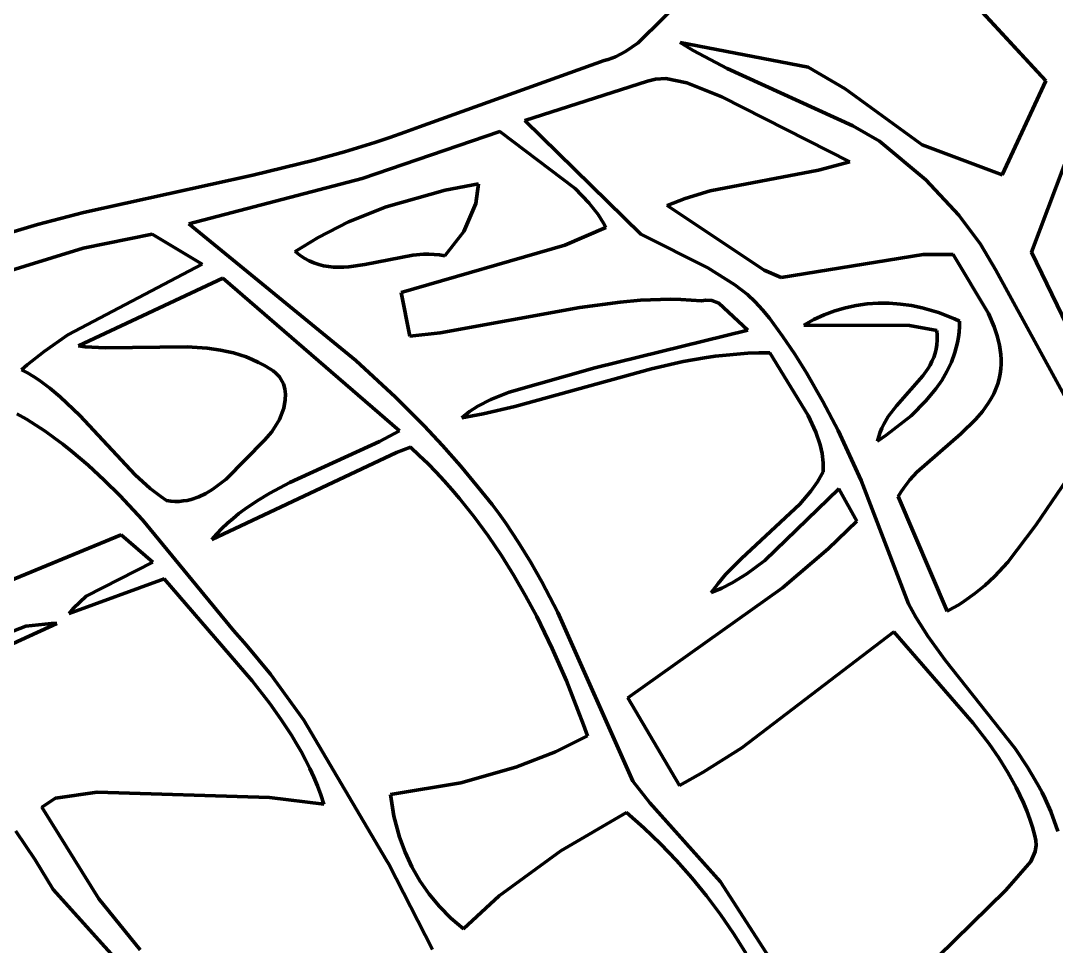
# Model space of a CAD drawing. Header units: millimetres. Extents: x 0 to 12.5, y 0 to 14.6.
# Drawn here: x 3.46 to 4.744, y 6.151 to 7.299 of the extents above; entities that cross this region are included whole.
import ezdxf

# ---------------------------------------------------------------- set-up
doc = ezdxf.new("R2010")
doc.units = ezdxf.units.MM
doc.layers.add('color#131313ff', color=7, linetype='CONTINUOUS', lineweight=100)
doc.layers.add('color#fcfcfcff', color=7, linetype='CONTINUOUS', lineweight=100)

msp = doc.modelspace()

# ---------------------------------------------------------------- linework, layer by layer
at = {"layer": 'color#131313ff'}
for p, q in [((4.6155, 7.3503), (4.7316, 7.2245)), ((4.2258, 7.2718), (4.2903, 7.3353)), ((4.2104, 7.261), (4.2258, 7.2718)), ((4.4369, 7.2413), (4.2778, 7.2719)), ((4.2778, 7.2719), (4.2941, 7.262)), ((4.1978, 7.2545), (4.2104, 7.261)), ((4.2941, 7.262), (4.3363, 7.24)), ((3.9547, 7.1676), (4.1839, 7.2497)), ((4.1839, 7.2497), (4.1887, 7.2511)), ((4.1887, 7.2511), (4.1978, 7.2545)), ((4.3363, 7.24), (4.4921, 7.1687)), ((4.4827, 7.2147), (4.4369, 7.2413)), ((4.2375, 7.2242), (4.0854, 7.1753)), ((4.2474, 7.2268), (4.2375, 7.2242)), ((4.2604, 7.2276), (4.2474, 7.2268)), ((4.2862, 7.2222), (4.2604, 7.2276)), ((4.3297, 7.2048), (4.2862, 7.2222)), ((4.7316, 7.2245), (4.6773, 7.1081)), ((4.4885, 7.1242), (4.3297, 7.2048)), ((4.578, 7.145), (4.4827, 7.2147)), ((3.9364, 7.1607), (3.9547, 7.1676)), ((4.0854, 7.1753), (4.2294, 7.0346)), ((4.4921, 7.1687), (4.5251, 7.1496)), ((4.7137, 7.0122), (4.7746, 7.1731)), ((4.0545, 7.1617), (3.8836, 7.1034)), ((3.8993, 7.148), (3.9179, 7.1542)), ((3.9179, 7.1542), (3.9364, 7.1607)), ((4.1478, 7.0909), (4.0545, 7.1617)), ((3.8619, 7.1365), (3.8993, 7.148)), ((4.5251, 7.1496), (4.5825, 7.1017)), ((4.6773, 7.1081), (4.578, 7.145)), ((3.8242, 7.1261), (3.8619, 7.1365)), ((3.7482, 7.1077), (3.8242, 7.1261)), ((4.4496, 7.1138), (4.4885, 7.1242)), ((3.5379, 7.0613), (3.7482, 7.1077)), ((3.8836, 7.1034), (3.6686, 7.0474)), ((4.3151, 7.0881), (4.4496, 7.1138)), ((3.9865, 7.0888), (4.0277, 7.0968)), ((4.0277, 7.0968), (4.0246, 7.0723)), ((4.1649, 7.0733), (4.1478, 7.0909)), ((4.5825, 7.1017), (4.6235, 7.0581)), ((3.9135, 7.0683), (3.9865, 7.0888)), ((4.2693, 7.073), (4.2844, 7.0788)), ((4.2844, 7.0788), (4.3151, 7.0881)), ((3.8666, 7.0496), (3.9135, 7.0683)), ((4.0246, 7.0723), (4.0098, 7.0378)), ((4.1762, 7.0587), (4.1649, 7.0733)), ((4.2619, 7.0698), (4.2693, 7.073)), ((4.3821, 6.9899), (4.2619, 7.0698)), ((3.4811, 7.0465), (3.5379, 7.0613)), ((4.1829, 7.0482), (4.1762, 7.0587)), ((4.6235, 7.0581), (4.6503, 7.0222)), ((3.4436, 7.0354), (3.4811, 7.0465)), ((3.6686, 7.0474), (3.8757, 6.8776)), ((3.8291, 7.0305), (3.8666, 7.0496)), ((4.0098, 7.0378), (3.9861, 7.0076)), ((4.1351, 7.021), (4.186, 7.0426)), ((4.186, 7.0426), (4.1829, 7.0482)), ((3.623, 7.0344), (3.5378, 7.0172)), ((3.6854, 6.9971), (3.623, 7.0344)), ((3.8006, 7.0128), (3.8291, 7.0305)), ((4.2294, 7.0346), (4.3123, 6.9927)), ((3.5378, 7.0172), (3.3871, 6.9707)), ((3.8062, 7.0083), (3.8006, 7.0128)), ((3.9319, 6.9621), (4.1351, 7.021)), ((4.6503, 7.0222), (4.6694, 6.99)), ((4.7708, 6.8943), (4.7137, 7.0122)), ((3.8119, 7.0045), (3.8062, 7.0083)), ((3.8178, 7.0013), (3.8119, 7.0045)), ((3.8237, 6.9988), (3.8178, 7.0013)), ((3.9466, 7.0085), (3.8868, 6.9969)), ((3.9599, 7.0096), (3.9466, 7.0085)), ((3.9665, 7.0097), (3.9599, 7.0096)), ((3.9731, 7.0094), (3.9665, 7.0097)), ((3.9796, 7.0087), (3.9731, 7.0094)), ((3.9861, 7.0076), (3.9796, 7.0087)), ((4.5793, 7.0092), (4.4034, 6.9808)), ((4.6166, 7.0092), (4.5793, 7.0092)), ((4.6603, 6.9362), (4.6166, 7.0092)), ((3.5185, 6.9096), (3.6854, 6.9971)), ((3.8297, 6.9968), (3.8237, 6.9988)), ((3.8357, 6.9953), (3.8297, 6.9968)), ((3.8419, 6.9943), (3.8357, 6.9953)), ((3.8481, 6.9937), (3.8419, 6.9943)), ((3.8544, 6.9935), (3.8481, 6.9937)), ((3.8608, 6.9936), (3.8544, 6.9935)), ((3.8672, 6.9941), (3.8608, 6.9936)), ((3.8868, 6.9969), (3.8672, 6.9941)), ((4.3123, 6.9927), (4.3458, 6.9717)), ((4.4034, 6.9808), (4.3821, 6.9899)), ((4.6694, 6.99), (4.7889, 6.7708)), ((3.7108, 6.9799), (3.532, 6.8958)), ((3.9298, 6.7907), (3.7108, 6.9799)), ((3.9428, 6.908), (3.9319, 6.9621)), ((4.3458, 6.9717), (4.3613, 6.9595)), ((4.2036, 6.9503), (4.1537, 6.9435)), ((4.2286, 6.9525), (4.2036, 6.9503)), ((4.2537, 6.9536), (4.2286, 6.9525)), ((4.2663, 6.9537), (4.2537, 6.9536)), ((4.279, 6.9534), (4.2663, 6.9537)), ((4.2917, 6.9528), (4.279, 6.9534)), ((4.3044, 6.9519), (4.2917, 6.9528)), ((4.3097, 6.9526), (4.3044, 6.9519)), ((4.3171, 6.952), (4.3097, 6.9526)), ((4.3259, 6.9489), (4.3171, 6.952)), ((4.3618, 6.9156), (4.3259, 6.9489)), ((4.3613, 6.9595), (4.371, 6.9505)), ((4.371, 6.9505), (4.3801, 6.9408)), ((4.4963, 6.946), (4.5099, 6.9479)), ((4.5099, 6.9479), (4.5236, 6.9487)), ((4.5236, 6.9487), (4.5373, 6.9487)), ((4.5373, 6.9487), (4.5511, 6.9477)), ((4.1537, 6.9435), (3.9802, 6.9123)), ((4.3801, 6.9408), (4.3886, 6.9302)), ((4.4566, 6.9344), (4.4696, 6.9393)), ((4.4696, 6.9393), (4.4829, 6.9432)), ((4.4829, 6.9432), (4.4963, 6.946)), ((4.5511, 6.9477), (4.5647, 6.9458)), ((4.5647, 6.9458), (4.5783, 6.943)), ((4.5783, 6.943), (4.5984, 6.9372)), ((4.5984, 6.9372), (4.618, 6.9296)), ((4.6674, 6.9196), (4.6603, 6.9362)), ((4.3886, 6.9302), (4.4047, 6.9081)), ((4.4315, 6.9215), (4.4439, 6.9285)), ((4.4439, 6.9285), (4.4566, 6.9344)), ((4.618, 6.9296), (4.6244, 6.9266)), ((4.6244, 6.9266), (4.6243, 6.9198)), ((3.4891, 6.8891), (3.5185, 6.9096)), ((3.9802, 6.9123), (3.9428, 6.908)), ((4.1723, 6.8686), (4.3618, 6.9156)), ((4.5626, 6.9211), (4.4315, 6.9215)), ((4.5964, 6.9152), (4.5626, 6.9211)), ((4.5969, 6.909), (4.5964, 6.9152)), ((4.6238, 6.9131), (4.623, 6.9066)), ((4.6243, 6.9198), (4.6238, 6.9131)), ((4.6712, 6.9083), (4.6674, 6.9196)), ((4.4047, 6.9081), (4.42, 6.8855)), ((4.5955, 6.892), (4.5964, 6.8974)), ((4.5964, 6.8974), (4.5969, 6.9031)), ((4.5969, 6.9031), (4.5969, 6.909)), ((4.6219, 6.9002), (4.6204, 6.8938)), ((4.623, 6.9066), (4.6219, 6.9002)), ((4.6739, 6.8968), (4.6712, 6.9083)), ((4.6756, 6.8851), (4.6739, 6.8968)), ((3.468, 6.8723), (3.4891, 6.8891)), ((3.532, 6.8958), (3.5402, 6.8949)), ((3.5402, 6.8949), (3.5651, 6.8937)), ((3.5651, 6.8937), (3.6666, 6.8949)), ((3.6666, 6.8949), (3.6915, 6.8931)), ((3.6915, 6.8931), (3.7079, 6.8908)), ((3.7079, 6.8908), (3.716, 6.8891)), ((3.716, 6.8891), (3.724, 6.8872)), ((3.724, 6.8872), (3.7319, 6.8849)), ((3.7319, 6.8849), (3.7397, 6.8822)), ((4.335, 6.8846), (4.3216, 6.883)), ((4.3484, 6.8858), (4.335, 6.8846)), ((4.3619, 6.8867), (4.3484, 6.8858)), ((4.3755, 6.8872), (4.3619, 6.8867)), ((4.3891, 6.8873), (4.3755, 6.8872)), ((4.4366, 6.8095), (4.3891, 6.8873)), ((4.42, 6.8855), (4.4345, 6.8625)), ((4.5924, 6.8817), (4.5941, 6.8868)), ((4.5941, 6.8868), (4.5955, 6.892)), ((4.6187, 6.8877), (4.6143, 6.8757)), ((4.6204, 6.8938), (4.6187, 6.8877)), ((4.6759, 6.8792), (4.6756, 6.8851)), ((3.4611, 6.8663), (3.468, 6.8723)), ((3.7397, 6.8822), (3.7474, 6.879)), ((3.7474, 6.879), (3.755, 6.8755)), ((3.755, 6.8755), (3.7625, 6.8715)), ((3.7625, 6.8715), (3.7699, 6.867)), ((3.8757, 6.8776), (3.9249, 6.8322)), ((4.2818, 6.8764), (4.2423, 6.8676)), ((4.3083, 6.881), (4.2818, 6.8764)), ((4.3216, 6.883), (4.3083, 6.881)), ((4.5852, 6.8676), (4.5879, 6.8722)), ((4.5879, 6.8722), (4.5903, 6.8769)), ((4.5903, 6.8769), (4.5924, 6.8817)), ((4.6143, 6.8757), (4.6089, 6.8642)), ((4.6755, 6.8673), (4.6759, 6.8733)), ((4.6759, 6.8733), (4.6759, 6.8792)), ((3.4686, 6.8623), (3.4611, 6.8663)), ((3.4759, 6.8579), (3.4686, 6.8623)), ((3.7699, 6.867), (3.7732, 6.8649)), ((3.7732, 6.8649), (3.7761, 6.8626)), ((3.7761, 6.8626), (3.7787, 6.8602)), ((3.7787, 6.8602), (3.781, 6.8576)), ((4.0659, 6.8387), (4.1723, 6.8686)), ((4.2423, 6.8676), (4.0729, 6.8207)), ((4.4345, 6.8625), (4.4549, 6.8271)), ((4.5462, 6.8214), (4.579, 6.8588)), ((4.579, 6.8588), (4.5852, 6.8676)), ((4.6089, 6.8642), (4.6024, 6.8531)), ((4.6736, 6.8551), (4.6747, 6.8612)), ((4.6747, 6.8612), (4.6755, 6.8673)), ((3.483, 6.8533), (3.4759, 6.8579)), ((3.4965, 6.8434), (3.483, 6.8533)), ((3.781, 6.8576), (3.7829, 6.8548)), ((3.7829, 6.8548), (3.7845, 6.8519)), ((3.7845, 6.8519), (3.7859, 6.8489)), ((3.7859, 6.8489), (3.7877, 6.8426)), ((4.6024, 6.8531), (4.5952, 6.8425)), ((4.6696, 6.8427), (4.672, 6.8489)), ((4.672, 6.8489), (4.6736, 6.8551)), ((3.5093, 6.8327), (3.4965, 6.8434)), ((3.5334, 6.8095), (3.5093, 6.8327)), ((3.7877, 6.8426), (3.7885, 6.8359)), ((3.7885, 6.8359), (3.7883, 6.829)), ((3.9249, 6.8322), (3.9604, 6.7968)), ((4.0434, 6.8296), (4.0659, 6.8387)), ((4.5952, 6.8425), (4.5828, 6.8276)), ((4.6638, 6.8308), (4.6669, 6.8366)), ((4.6669, 6.8366), (4.6696, 6.8427)), ((3.7883, 6.829), (3.7863, 6.8185)), ((4.0169, 6.8144), (4.0272, 6.8211)), ((4.0272, 6.8211), (4.0434, 6.8296)), ((4.0729, 6.8207), (4.0336, 6.8117)), ((4.4549, 6.8271), (4.4738, 6.7908)), ((4.5361, 6.8082), (4.5462, 6.8214)), ((4.5828, 6.8276), (4.5643, 6.8092)), ((4.653, 6.8147), (4.6604, 6.8253)), ((4.6604, 6.8253), (4.6638, 6.8308)), ((3.4555, 6.8118), (3.4674, 6.8049)), ((3.602, 6.7359), (3.5334, 6.8095)), ((3.7863, 6.8185), (3.7812, 6.8047)), ((4.0071, 6.8068), (4.0169, 6.8144)), ((4.0336, 6.8117), (4.0071, 6.8068)), ((4.4462, 6.7891), (4.4366, 6.8095)), ((4.5305, 6.7988), (4.5361, 6.8082)), ((4.5643, 6.8092), (4.5335, 6.7851)), ((4.6446, 6.8049), (4.653, 6.8147)), ((3.4674, 6.8049), (3.479, 6.7976)), ((3.479, 6.7976), (3.4904, 6.79)), ((3.7812, 6.8047), (3.7718, 6.7892)), ((3.9604, 6.7968), (3.9832, 6.7724)), ((4.5259, 6.7888), (4.528, 6.7939)), ((4.528, 6.7939), (4.5305, 6.7988)), ((4.6259, 6.7867), (4.6446, 6.8049)), ((3.4904, 6.79), (3.5015, 6.7821)), ((3.5015, 6.7821), (3.5124, 6.7739)), ((3.7718, 6.7892), (3.7626, 6.7791)), ((3.9053, 6.7774), (3.9298, 6.7907)), ((4.4515, 6.7732), (4.4462, 6.7891)), ((4.4738, 6.7908), (4.5026, 6.7289)), ((4.5335, 6.7851), (4.5228, 6.7779)), ((4.5228, 6.7779), (4.5242, 6.7834)), ((4.5242, 6.7834), (4.5259, 6.7888)), ((4.5716, 6.7392), (4.6259, 6.7867)), ((3.5124, 6.7739), (3.5231, 6.7655)), ((3.7626, 6.7791), (3.7151, 6.7308)), ((3.7941, 6.7265), (3.9053, 6.7774)), ((3.9437, 6.7703), (3.9261, 6.7637)), ((3.9545, 6.7602), (3.9437, 6.7703)), ((3.9832, 6.7724), (4.0054, 6.7473)), ((4.4539, 6.7623), (4.4515, 6.7732)), ((3.5231, 6.7655), (3.5438, 6.7479)), ((3.9261, 6.7637), (3.697, 6.6558)), ((3.965, 6.7499), (3.9545, 6.7602)), ((4.4552, 6.7511), (4.4539, 6.7623)), ((3.5438, 6.7479), (3.5638, 6.7295)), ((3.9753, 6.7394), (3.965, 6.7499)), ((4.0054, 6.7473), (4.0267, 6.7214)), ((4.4555, 6.7454), (4.4552, 6.7511)), ((4.4554, 6.7396), (4.4555, 6.7454)), ((3.5638, 6.7295), (3.5831, 6.7103)), ((3.6207, 6.7192), (3.602, 6.7359)), ((3.7151, 6.7308), (3.6986, 6.7181)), ((3.9853, 6.7287), (3.9753, 6.7394)), ((4.4482, 6.7274), (4.4554, 6.7396)), ((4.5552, 6.7198), (4.563, 6.7298)), ((4.563, 6.7298), (4.5716, 6.7392)), ((4.7648, 6.741), (4.7191, 6.6735)), ((3.6339, 6.709), (3.6207, 6.7192)), ((3.6986, 6.7181), (3.6899, 6.7129)), ((3.7693, 6.7134), (3.7941, 6.7265)), ((3.995, 6.7178), (3.9853, 6.7287)), ((4.0045, 6.7067), (3.995, 6.7178)), ((4.0267, 6.7214), (4.0359, 6.7104)), ((4.4747, 6.7188), (4.3831, 6.63)), ((4.4401, 6.7158), (4.4482, 6.7274)), ((4.4972, 6.6785), (4.4747, 6.7188)), ((4.5026, 6.7289), (4.5613, 6.576)), ((4.5517, 6.7145), (4.5552, 6.7198)), ((3.5831, 6.7103), (3.6111, 6.6803)), ((3.6408, 6.7042), (3.6339, 6.709)), ((3.6462, 6.7034), (3.6408, 6.7042)), ((3.6666, 6.7044), (3.6617, 6.7036)), ((3.6714, 6.7055), (3.6666, 6.7044)), ((3.6809, 6.7086), (3.6714, 6.7055)), ((3.6899, 6.7129), (3.6809, 6.7086)), ((3.7381, 6.6935), (3.7534, 6.7039)), ((3.7534, 6.7039), (3.7693, 6.7134)), ((4.0227, 6.6839), (4.0045, 6.7067)), ((4.0359, 6.7104), (4.0448, 6.6991)), ((4.4266, 6.6997), (4.4401, 6.7158)), ((4.5484, 6.709), (4.5517, 6.7145)), ((4.609, 6.5672), (4.5484, 6.709)), ((3.6515, 6.7031), (3.6462, 6.7034)), ((3.6566, 6.7031), (3.6515, 6.7031)), ((3.6617, 6.7036), (3.6566, 6.7031)), ((3.7307, 6.6879), (3.7381, 6.6935)), ((4.0448, 6.6991), (4.0534, 6.6876)), ((4.3539, 6.6325), (4.4266, 6.6997)), ((3.6111, 6.6803), (3.7239, 6.543)), ((3.7165, 6.676), (3.7235, 6.6821)), ((3.7235, 6.6821), (3.7307, 6.6879)), ((4.04, 6.6603), (4.0227, 6.6839)), ((4.0534, 6.6876), (4.0617, 6.676)), ((4.4616, 6.6441), (4.4972, 6.6785)), ((3.7033, 6.6629), (3.7098, 6.6696)), ((3.7098, 6.6696), (3.7165, 6.676)), ((4.0617, 6.676), (4.0775, 6.6523)), ((4.7191, 6.6735), (4.6843, 6.6279)), ((3.5847, 6.6618), (3.3064, 6.5467)), ((3.624, 6.6277), (3.5847, 6.6618)), ((3.697, 6.6558), (3.7033, 6.6629)), ((4.0563, 6.6362), (4.04, 6.6603)), ((4.0775, 6.6523), (4.0924, 6.628)), ((4.4051, 6.5958), (4.4616, 6.6441)), ((3.5413, 6.5854), (3.624, 6.6277)), ((4.0717, 6.6114), (4.0563, 6.6362)), ((4.0924, 6.628), (4.1065, 6.6032)), ((4.3341, 6.6123), (4.3539, 6.6325)), ((4.3831, 6.63), (4.3605, 6.6132)), ((4.6843, 6.6279), (4.6678, 6.6101)), ((3.6382, 6.6069), (3.5203, 6.5641)), ((3.7471, 6.4806), (3.6382, 6.6069)), ((4.0863, 6.5861), (4.0717, 6.6114)), ((4.1065, 6.6032), (4.1262, 6.5652)), ((4.3166, 6.5901), (4.325, 6.6015)), ((4.325, 6.6015), (4.3341, 6.6123)), ((4.3424, 6.6022), (4.3298, 6.5957)), ((4.3605, 6.6132), (4.3424, 6.6022)), ((4.6678, 6.6101), (4.656, 6.599)), ((4.2132, 6.4594), (4.4051, 6.5958)), ((4.3298, 6.5957), (4.3166, 6.5901)), ((4.6436, 6.5888), (4.6304, 6.5794)), ((4.656, 6.599), (4.6436, 6.5888)), ((3.5258, 6.5708), (3.5413, 6.5854)), ((4.1001, 6.5603), (4.0863, 6.5861)), ((4.5613, 6.576), (4.5702, 6.5596)), ((4.6304, 6.5794), (4.6235, 6.575)), ((3.5203, 6.5641), (3.5258, 6.5708)), ((4.1262, 6.5652), (4.2191, 6.3562)), ((4.6164, 6.571), (4.609, 6.5672)), ((4.6235, 6.575), (4.6164, 6.571)), ((3.505, 6.5516), (3.4258, 6.5156)), ((3.4665, 6.5484), (3.4978, 6.5519)), ((3.4978, 6.5519), (3.505, 6.5516)), ((4.1193, 6.5209), (4.1001, 6.5603)), ((4.5702, 6.5596), (4.585, 6.5361)), ((3.4444, 6.5396), (3.4665, 6.5484)), ((3.7239, 6.543), (3.7398, 6.5254)), ((4.5429, 6.5415), (4.3543, 6.3977)), ((4.6415, 6.4282), (4.5429, 6.5415)), ((3.7398, 6.5254), (3.7699, 6.489)), ((4.585, 6.5361), (4.6068, 6.5061)), ((4.137, 6.4806), (4.1193, 6.5209)), ((4.6068, 6.5061), (4.6936, 6.3969)), ((3.7699, 6.489), (3.8114, 6.4317)), ((3.769, 6.4525), (3.7471, 6.4806)), ((4.1583, 6.4261), (4.137, 6.4806)), ((3.7829, 6.4332), (3.769, 6.4525)), ((4.277, 6.351), (4.2132, 6.4594)), ((3.7958, 6.4134), (3.7829, 6.4332)), ((3.8114, 6.4317), (3.9136, 6.2588)), ((4.1632, 6.4123), (4.1583, 6.4261)), ((4.661, 6.4026), (4.6415, 6.4282)), ((3.8019, 6.4033), (3.7958, 6.4134)), ((4.1233, 6.3927), (4.1632, 6.4123)), ((3.8078, 6.3931), (3.8019, 6.4033)), ((4.3543, 6.3977), (4.3067, 6.3674)), ((4.6731, 6.3851), (4.661, 6.4026)), ((4.6936, 6.3969), (4.7089, 6.3736)), ((3.8133, 6.3826), (3.8078, 6.3931)), ((4.074, 6.3734), (4.1233, 6.3927)), ((4.6844, 6.367), (4.6731, 6.3851)), ((3.8186, 6.372), (3.8133, 6.3826)), ((3.8235, 6.3613), (3.8186, 6.372)), ((4.006, 6.3543), (4.074, 6.3734)), ((4.7089, 6.3736), (4.7181, 6.3574)), ((3.8281, 6.3503), (3.8235, 6.3613)), ((4.3067, 6.3674), (4.277, 6.351)), ((4.6946, 6.3484), (4.6844, 6.367)), ((4.7181, 6.3574), (4.7226, 6.3498)), ((3.8323, 6.3391), (3.8281, 6.3503)), ((3.9186, 6.3397), (4.006, 6.3543)), ((4.2191, 6.3562), (4.2402, 6.3292)), ((4.6993, 6.3389), (4.6946, 6.3484)), ((4.7226, 6.3498), (4.7268, 6.3422)), ((3.4864, 6.3238), (3.5033, 6.3353)), ((3.5033, 6.3353), (3.555, 6.3427)), ((3.555, 6.3427), (3.7686, 6.3359)), ((3.7686, 6.3359), (3.8362, 6.3277)), ((3.8362, 6.3277), (3.8323, 6.3391)), ((3.9229, 6.3129), (3.9186, 6.3397)), ((4.7037, 6.3292), (4.6993, 6.3389)), ((4.7268, 6.3422), (4.7307, 6.3344)), ((4.7307, 6.3344), (4.7377, 6.3185)), ((3.5571, 6.2105), (3.4864, 6.3238)), ((4.2402, 6.3292), (4.3282, 6.2316)), ((4.7078, 6.3193), (4.7037, 6.3292)), ((4.7115, 6.3092), (4.7078, 6.3193)), ((3.9298, 6.2869), (3.9229, 6.3129)), ((4.2116, 6.3175), (4.1299, 6.2699)), ((4.233, 6.2985), (4.2116, 6.3175)), ((4.7149, 6.299), (4.7115, 6.3092)), ((4.7377, 6.3185), (4.7464, 6.2941)), ((3.454, 6.2944), (3.4781, 6.2588)), ((4.2537, 6.2786), (4.233, 6.2985)), ((4.7179, 6.2885), (4.7149, 6.299)), ((3.9368, 6.2681), (3.9298, 6.2869)), ((4.7191, 6.2826), (4.7179, 6.2885)), ((4.7194, 6.277), (4.7191, 6.2826)), ((3.9453, 6.25), (3.9368, 6.2681)), ((4.1299, 6.2699), (4.0537, 6.2141)), ((4.2735, 6.2578), (4.2537, 6.2786)), ((4.713, 6.2567), (4.7182, 6.269)), ((4.7182, 6.269), (4.7194, 6.277)), ((3.4781, 6.2588), (3.5006, 6.2221)), ((3.9136, 6.2588), (3.9166, 6.2534)), ((4.2926, 6.2363), (4.2735, 6.2578)), ((4.6817, 6.2212), (4.713, 6.2567)), ((3.9166, 6.2534), (3.9707, 6.1475)), ((3.9552, 6.2327), (3.9453, 6.25)), ((3.9666, 6.2163), (3.9552, 6.2327)), ((4.3107, 6.214), (4.2926, 6.2363)), ((4.3282, 6.2316), (4.3962, 6.1256)), ((3.5006, 6.2221), (3.6581, 6.0474)), ((3.9794, 6.2008), (3.9666, 6.2163)), ((4.5593, 6.1013), (4.6817, 6.2212)), ((3.6085, 6.147), (3.5571, 6.2105)), ((4.0537, 6.2141), (4.0094, 6.1733)), ((4.3279, 6.1909), (4.3107, 6.214)), ((3.9937, 6.1865), (3.9794, 6.2008)), ((4.3442, 6.1672), (4.3279, 6.1909)), ((4.0094, 6.1733), (3.9937, 6.1865)), ((4.3519, 6.1551), (4.3442, 6.1672)), ((4.3593, 6.1428), (4.3519, 6.1551))]:
    msp.add_line(p, q, dxfattribs=at)
at = {"layer": 'color#fcfcfcff'}
for p, q in [((4.7316, 7.2245), (4.6155, 7.3503)), ((4.2903, 7.3353), (4.2258, 7.2718)), ((4.2258, 7.2718), (4.2104, 7.261)), ((4.2941, 7.262), (4.2778, 7.2719)), ((4.2778, 7.2719), (4.4369, 7.2413)), ((4.2104, 7.261), (4.1978, 7.2545)), ((4.3363, 7.24), (4.2941, 7.262)), ((4.1839, 7.2497), (3.9547, 7.1676)), ((4.1887, 7.2511), (4.1839, 7.2497)), ((4.1978, 7.2545), (4.1887, 7.2511)), ((4.4921, 7.1687), (4.3363, 7.24)), ((4.4369, 7.2413), (4.4827, 7.2147)), ((4.0854, 7.1753), (4.2375, 7.2242)), ((4.2375, 7.2242), (4.2474, 7.2268)), ((4.2474, 7.2268), (4.2604, 7.2276)), ((4.2604, 7.2276), (4.2862, 7.2222)), ((4.2862, 7.2222), (4.3297, 7.2048)), ((4.6773, 7.1081), (4.7316, 7.2245)), ((4.3297, 7.2048), (4.4885, 7.1242)), ((4.4827, 7.2147), (4.578, 7.145)), ((3.9547, 7.1676), (3.9364, 7.1607)), ((4.2294, 7.0346), (4.0854, 7.1753)), ((4.5251, 7.1496), (4.4921, 7.1687)), ((4.7746, 7.1731), (4.7137, 7.0122)), ((3.8836, 7.1034), (4.0545, 7.1617)), ((3.9179, 7.1542), (3.8993, 7.148)), ((3.9364, 7.1607), (3.9179, 7.1542)), ((4.0545, 7.1617), (4.1478, 7.0909)), ((3.8993, 7.148), (3.8619, 7.1365)), ((4.5825, 7.1017), (4.5251, 7.1496)), ((4.578, 7.145), (4.6773, 7.1081)), ((3.8619, 7.1365), (3.8242, 7.1261)), ((3.8242, 7.1261), (3.7482, 7.1077)), ((4.4885, 7.1242), (4.4496, 7.1138)), ((3.7482, 7.1077), (3.5379, 7.0613)), ((3.6686, 7.0474), (3.8836, 7.1034)), ((4.4496, 7.1138), (4.3151, 7.0881)), ((4.0277, 7.0968), (3.9865, 7.0888)), ((4.0246, 7.0723), (4.0277, 7.0968)), ((4.1478, 7.0909), (4.1649, 7.0733)), ((4.6235, 7.0581), (4.5825, 7.1017)), ((3.9865, 7.0888), (3.9135, 7.0683)), ((4.2844, 7.0788), (4.2693, 7.073)), ((4.3151, 7.0881), (4.2844, 7.0788)), ((3.9135, 7.0683), (3.8666, 7.0496)), ((4.0098, 7.0378), (4.0246, 7.0723)), ((4.1649, 7.0733), (4.1762, 7.0587)), ((4.2693, 7.073), (4.2619, 7.0698)), ((4.2619, 7.0698), (4.3821, 6.9899)), ((3.5379, 7.0613), (3.4811, 7.0465)), ((4.1762, 7.0587), (4.1829, 7.0482)), ((4.6503, 7.0222), (4.6235, 7.0581)), ((3.4811, 7.0465), (3.4436, 7.0354)), ((3.8757, 6.8776), (3.6686, 7.0474)), ((3.8666, 7.0496), (3.8291, 7.0305)), ((3.9861, 7.0076), (4.0098, 7.0378)), ((4.186, 7.0426), (4.1351, 7.021)), ((4.1829, 7.0482), (4.186, 7.0426)), ((3.5378, 7.0172), (3.623, 7.0344)), ((3.623, 7.0344), (3.6854, 6.9971)), ((3.8291, 7.0305), (3.8006, 7.0128)), ((4.3123, 6.9927), (4.2294, 7.0346)), ((3.3871, 6.9707), (3.5378, 7.0172)), ((3.8006, 7.0128), (3.8062, 7.0083)), ((4.1351, 7.021), (3.9319, 6.9621)), ((4.6694, 6.99), (4.6503, 7.0222)), ((4.7137, 7.0122), (4.7708, 6.8943)), ((3.8062, 7.0083), (3.8119, 7.0045)), ((3.8119, 7.0045), (3.8178, 7.0013)), ((3.8178, 7.0013), (3.8237, 6.9988)), ((3.8868, 6.9969), (3.9466, 7.0085)), ((3.9466, 7.0085), (3.9599, 7.0096)), ((3.9599, 7.0096), (3.9665, 7.0097)), ((3.9665, 7.0097), (3.9731, 7.0094)), ((3.9731, 7.0094), (3.9796, 7.0087)), ((3.9796, 7.0087), (3.9861, 7.0076)), ((4.4034, 6.9808), (4.5793, 7.0092)), ((4.5793, 7.0092), (4.6166, 7.0092)), ((4.6166, 7.0092), (4.6603, 6.9362)), ((3.6854, 6.9971), (3.5185, 6.9096)), ((3.8237, 6.9988), (3.8297, 6.9968)), ((3.8297, 6.9968), (3.8357, 6.9953)), ((3.8357, 6.9953), (3.8419, 6.9943)), ((3.8419, 6.9943), (3.8481, 6.9937)), ((3.8481, 6.9937), (3.8544, 6.9935)), ((3.8544, 6.9935), (3.8608, 6.9936)), ((3.8608, 6.9936), (3.8672, 6.9941)), ((3.8672, 6.9941), (3.8868, 6.9969)), ((4.3458, 6.9717), (4.3123, 6.9927)), ((4.3821, 6.9899), (4.4034, 6.9808)), ((4.7889, 6.7708), (4.6694, 6.99)), ((3.532, 6.8958), (3.7108, 6.9799)), ((3.7108, 6.9799), (3.9298, 6.7907)), ((3.9319, 6.9621), (3.9428, 6.908)), ((4.3613, 6.9595), (4.3458, 6.9717)), ((4.1537, 6.9435), (4.2036, 6.9503)), ((4.2036, 6.9503), (4.2286, 6.9525)), ((4.2286, 6.9525), (4.2537, 6.9536)), ((4.2537, 6.9536), (4.2663, 6.9537)), ((4.2663, 6.9537), (4.279, 6.9534)), ((4.279, 6.9534), (4.2917, 6.9528)), ((4.2917, 6.9528), (4.3044, 6.9519)), ((4.3044, 6.9519), (4.3097, 6.9526)), ((4.3097, 6.9526), (4.3171, 6.952)), ((4.3171, 6.952), (4.3259, 6.9489)), ((4.3259, 6.9489), (4.3618, 6.9156)), ((4.371, 6.9505), (4.3613, 6.9595)), ((4.3801, 6.9408), (4.371, 6.9505)), ((4.5099, 6.9479), (4.4963, 6.946)), ((4.5236, 6.9487), (4.5099, 6.9479)), ((4.5373, 6.9487), (4.5236, 6.9487)), ((4.5511, 6.9477), (4.5373, 6.9487)), ((3.9802, 6.9123), (4.1537, 6.9435)), ((4.3886, 6.9302), (4.3801, 6.9408)), ((4.4696, 6.9393), (4.4566, 6.9344)), ((4.4829, 6.9432), (4.4696, 6.9393)), ((4.4963, 6.946), (4.4829, 6.9432)), ((4.5647, 6.9458), (4.5511, 6.9477)), ((4.5783, 6.943), (4.5647, 6.9458)), ((4.5984, 6.9372), (4.5783, 6.943)), ((4.618, 6.9296), (4.5984, 6.9372)), ((4.6603, 6.9362), (4.6674, 6.9196)), ((4.4047, 6.9081), (4.3886, 6.9302)), ((4.4439, 6.9285), (4.4315, 6.9215)), ((4.4566, 6.9344), (4.4439, 6.9285)), ((4.6244, 6.9266), (4.618, 6.9296)), ((4.6243, 6.9198), (4.6244, 6.9266)), ((3.5185, 6.9096), (3.4891, 6.8891)), ((3.9428, 6.908), (3.9802, 6.9123)), ((4.3618, 6.9156), (4.1723, 6.8686)), ((4.4315, 6.9215), (4.5626, 6.9211)), ((4.5626, 6.9211), (4.5964, 6.9152)), ((4.5964, 6.9152), (4.5969, 6.909)), ((4.623, 6.9066), (4.6238, 6.9131)), ((4.6238, 6.9131), (4.6243, 6.9198)), ((4.6674, 6.9196), (4.6712, 6.9083)), ((4.42, 6.8855), (4.4047, 6.9081)), ((4.5964, 6.8974), (4.5955, 6.892)), ((4.5969, 6.9031), (4.5964, 6.8974)), ((4.5969, 6.909), (4.5969, 6.9031)), ((4.6204, 6.8938), (4.6219, 6.9002)), ((4.6219, 6.9002), (4.623, 6.9066)), ((4.6712, 6.9083), (4.6739, 6.8968)), ((4.6739, 6.8968), (4.6756, 6.8851)), ((3.4891, 6.8891), (3.468, 6.8723)), ((3.5402, 6.8949), (3.532, 6.8958)), ((3.5651, 6.8937), (3.5402, 6.8949)), ((3.6666, 6.8949), (3.5651, 6.8937)), ((3.6915, 6.8931), (3.6666, 6.8949)), ((3.7079, 6.8908), (3.6915, 6.8931)), ((3.716, 6.8891), (3.7079, 6.8908)), ((3.724, 6.8872), (3.716, 6.8891)), ((3.7319, 6.8849), (3.724, 6.8872)), ((3.7397, 6.8822), (3.7319, 6.8849)), ((4.3216, 6.883), (4.335, 6.8846)), ((4.335, 6.8846), (4.3484, 6.8858)), ((4.3484, 6.8858), (4.3619, 6.8867)), ((4.3619, 6.8867), (4.3755, 6.8872)), ((4.3755, 6.8872), (4.3891, 6.8873)), ((4.3891, 6.8873), (4.4366, 6.8095)), ((4.4345, 6.8625), (4.42, 6.8855)), ((4.5941, 6.8868), (4.5924, 6.8817)), ((4.5955, 6.892), (4.5941, 6.8868)), ((4.6143, 6.8757), (4.6187, 6.8877)), ((4.6187, 6.8877), (4.6204, 6.8938)), ((4.6756, 6.8851), (4.6759, 6.8792)), ((3.468, 6.8723), (3.4611, 6.8663)), ((3.7474, 6.879), (3.7397, 6.8822)), ((3.755, 6.8755), (3.7474, 6.879)), ((3.7625, 6.8715), (3.755, 6.8755)), ((3.7699, 6.867), (3.7625, 6.8715)), ((3.9249, 6.8322), (3.8757, 6.8776)), ((4.2423, 6.8676), (4.2818, 6.8764)), ((4.2818, 6.8764), (4.3083, 6.881)), ((4.3083, 6.881), (4.3216, 6.883)), ((4.5879, 6.8722), (4.5852, 6.8676)), ((4.5903, 6.8769), (4.5879, 6.8722)), ((4.5924, 6.8817), (4.5903, 6.8769)), ((4.6089, 6.8642), (4.6143, 6.8757)), ((4.6759, 6.8733), (4.6755, 6.8673)), ((4.6759, 6.8792), (4.6759, 6.8733)), ((3.4611, 6.8663), (3.4686, 6.8623)), ((3.4686, 6.8623), (3.4759, 6.8579)), ((3.7732, 6.8649), (3.7699, 6.867)), ((3.7761, 6.8626), (3.7732, 6.8649)), ((3.7787, 6.8602), (3.7761, 6.8626)), ((3.781, 6.8576), (3.7787, 6.8602)), ((4.1723, 6.8686), (4.0659, 6.8387)), ((4.0729, 6.8207), (4.2423, 6.8676)), ((4.4549, 6.8271), (4.4345, 6.8625)), ((4.579, 6.8588), (4.5462, 6.8214)), ((4.5852, 6.8676), (4.579, 6.8588)), ((4.6024, 6.8531), (4.6089, 6.8642)), ((4.6747, 6.8612), (4.6736, 6.8551)), ((4.6755, 6.8673), (4.6747, 6.8612)), ((3.4759, 6.8579), (3.483, 6.8533)), ((3.483, 6.8533), (3.4965, 6.8434)), ((3.7829, 6.8548), (3.781, 6.8576)), ((3.7845, 6.8519), (3.7829, 6.8548)), ((3.7859, 6.8489), (3.7845, 6.8519)), ((3.7877, 6.8426), (3.7859, 6.8489)), ((4.5952, 6.8425), (4.6024, 6.8531)), ((4.672, 6.8489), (4.6696, 6.8427)), ((4.6736, 6.8551), (4.672, 6.8489)), ((3.4965, 6.8434), (3.5093, 6.8327)), ((3.5093, 6.8327), (3.5334, 6.8095)), ((3.7885, 6.8359), (3.7877, 6.8426)), ((3.7883, 6.829), (3.7885, 6.8359)), ((3.9604, 6.7968), (3.9249, 6.8322)), ((4.0659, 6.8387), (4.0434, 6.8296)), ((4.5828, 6.8276), (4.5952, 6.8425)), ((4.6669, 6.8366), (4.6638, 6.8308)), ((4.6696, 6.8427), (4.6669, 6.8366)), ((3.7863, 6.8185), (3.7883, 6.829)), ((4.0272, 6.8211), (4.0169, 6.8144)), ((4.0434, 6.8296), (4.0272, 6.8211)), ((4.0336, 6.8117), (4.0729, 6.8207)), ((4.4738, 6.7908), (4.4549, 6.8271)), ((4.5462, 6.8214), (4.5361, 6.8082)), ((4.5643, 6.8092), (4.5828, 6.8276)), ((4.6604, 6.8253), (4.653, 6.8147)), ((4.6638, 6.8308), (4.6604, 6.8253)), ((3.4674, 6.8049), (3.4555, 6.8118)), ((3.5334, 6.8095), (3.602, 6.7359)), ((3.7812, 6.8047), (3.7863, 6.8185)), ((4.0169, 6.8144), (4.0071, 6.8068)), ((4.0071, 6.8068), (4.0336, 6.8117)), ((4.4366, 6.8095), (4.4462, 6.7891)), ((4.5361, 6.8082), (4.5305, 6.7988)), ((4.5335, 6.7851), (4.5643, 6.8092)), ((4.653, 6.8147), (4.6446, 6.8049)), ((3.479, 6.7976), (3.4674, 6.8049)), ((3.4904, 6.79), (3.479, 6.7976)), ((3.7718, 6.7892), (3.7812, 6.8047)), ((3.9832, 6.7724), (3.9604, 6.7968)), ((4.528, 6.7939), (4.5259, 6.7888)), ((4.5305, 6.7988), (4.528, 6.7939)), ((4.6446, 6.8049), (4.6259, 6.7867)), ((3.5015, 6.7821), (3.4904, 6.79)), ((3.5124, 6.7739), (3.5015, 6.7821)), ((3.7626, 6.7791), (3.7718, 6.7892)), ((3.9298, 6.7907), (3.9053, 6.7774)), ((4.4462, 6.7891), (4.4515, 6.7732)), ((4.5026, 6.7289), (4.4738, 6.7908)), ((4.5228, 6.7779), (4.5335, 6.7851)), ((4.5242, 6.7834), (4.5228, 6.7779)), ((4.5259, 6.7888), (4.5242, 6.7834)), ((4.6259, 6.7867), (4.5716, 6.7392)), ((3.5231, 6.7655), (3.5124, 6.7739)), ((3.7151, 6.7308), (3.7626, 6.7791)), ((3.9053, 6.7774), (3.7941, 6.7265)), ((3.9261, 6.7637), (3.9437, 6.7703)), ((3.9437, 6.7703), (3.9545, 6.7602)), ((4.0054, 6.7473), (3.9832, 6.7724)), ((4.4515, 6.7732), (4.4539, 6.7623)), ((3.5438, 6.7479), (3.5231, 6.7655)), ((3.697, 6.6558), (3.9261, 6.7637)), ((3.9545, 6.7602), (3.965, 6.7499)), ((4.4539, 6.7623), (4.4552, 6.7511)), ((3.5638, 6.7295), (3.5438, 6.7479)), ((3.965, 6.7499), (3.9753, 6.7394)), ((4.0267, 6.7214), (4.0054, 6.7473)), ((4.4552, 6.7511), (4.4555, 6.7454)), ((4.4555, 6.7454), (4.4554, 6.7396)), ((3.5831, 6.7103), (3.5638, 6.7295)), ((3.602, 6.7359), (3.6207, 6.7192)), ((3.6986, 6.7181), (3.7151, 6.7308)), ((3.9753, 6.7394), (3.9853, 6.7287)), ((4.4554, 6.7396), (4.4482, 6.7274)), ((4.563, 6.7298), (4.5552, 6.7198)), ((4.5716, 6.7392), (4.563, 6.7298)), ((4.7191, 6.6735), (4.7648, 6.741)), ((3.6207, 6.7192), (3.6339, 6.709)), ((3.6899, 6.7129), (3.6986, 6.7181)), ((3.7941, 6.7265), (3.7693, 6.7134)), ((3.9853, 6.7287), (3.995, 6.7178)), ((3.995, 6.7178), (4.0045, 6.7067)), ((4.0359, 6.7104), (4.0267, 6.7214)), ((4.3831, 6.63), (4.4747, 6.7188)), ((4.4482, 6.7274), (4.4401, 6.7158)), ((4.4747, 6.7188), (4.4972, 6.6785)), ((4.5613, 6.576), (4.5026, 6.7289)), ((4.5552, 6.7198), (4.5517, 6.7145)), ((3.6111, 6.6803), (3.5831, 6.7103)), ((3.6339, 6.709), (3.6408, 6.7042)), ((3.6408, 6.7042), (3.6462, 6.7034)), ((3.6617, 6.7036), (3.6666, 6.7044)), ((3.6666, 6.7044), (3.6714, 6.7055)), ((3.6714, 6.7055), (3.6809, 6.7086)), ((3.6809, 6.7086), (3.6899, 6.7129)), ((3.7534, 6.7039), (3.7381, 6.6935)), ((3.7693, 6.7134), (3.7534, 6.7039)), ((4.0045, 6.7067), (4.0227, 6.6839)), ((4.0448, 6.6991), (4.0359, 6.7104)), ((4.4401, 6.7158), (4.4266, 6.6997)), ((4.5517, 6.7145), (4.5484, 6.709)), ((4.5484, 6.709), (4.609, 6.5672)), ((3.6462, 6.7034), (3.6515, 6.7031)), ((3.6515, 6.7031), (3.6566, 6.7031)), ((3.6566, 6.7031), (3.6617, 6.7036)), ((3.7381, 6.6935), (3.7307, 6.6879)), ((4.0534, 6.6876), (4.0448, 6.6991)), ((4.4266, 6.6997), (4.3539, 6.6325)), ((3.7239, 6.543), (3.6111, 6.6803)), ((3.7235, 6.6821), (3.7165, 6.676)), ((3.7307, 6.6879), (3.7235, 6.6821)), ((4.0227, 6.6839), (4.04, 6.6603)), ((4.0617, 6.676), (4.0534, 6.6876)), ((4.4972, 6.6785), (4.4616, 6.6441)), ((3.7098, 6.6696), (3.7033, 6.6629)), ((3.7165, 6.676), (3.7098, 6.6696)), ((4.0775, 6.6523), (4.0617, 6.676)), ((4.6843, 6.6279), (4.7191, 6.6735)), ((3.3064, 6.5467), (3.5847, 6.6618)), ((3.5847, 6.6618), (3.624, 6.6277)), ((3.7033, 6.6629), (3.697, 6.6558)), ((4.04, 6.6603), (4.0563, 6.6362)), ((4.0924, 6.628), (4.0775, 6.6523)), ((4.4616, 6.6441), (4.4051, 6.5958)), ((3.624, 6.6277), (3.5413, 6.5854)), ((4.0563, 6.6362), (4.0717, 6.6114)), ((4.1065, 6.6032), (4.0924, 6.628)), ((4.3539, 6.6325), (4.3341, 6.6123)), ((4.3605, 6.6132), (4.3831, 6.63)), ((4.6678, 6.6101), (4.6843, 6.6279)), ((3.5203, 6.5641), (3.6382, 6.6069)), ((3.6382, 6.6069), (3.7471, 6.4806)), ((4.0717, 6.6114), (4.0863, 6.5861)), ((4.1262, 6.5652), (4.1065, 6.6032)), ((4.325, 6.6015), (4.3166, 6.5901)), ((4.3341, 6.6123), (4.325, 6.6015)), ((4.3298, 6.5957), (4.3424, 6.6022)), ((4.3424, 6.6022), (4.3605, 6.6132)), ((4.656, 6.599), (4.6678, 6.6101)), ((4.4051, 6.5958), (4.2132, 6.4594)), ((4.3166, 6.5901), (4.3298, 6.5957)), ((4.6304, 6.5794), (4.6436, 6.5888)), ((4.6436, 6.5888), (4.656, 6.599)), ((3.5413, 6.5854), (3.5258, 6.5708)), ((4.0863, 6.5861), (4.1001, 6.5603)), ((4.5702, 6.5596), (4.5613, 6.576)), ((4.6235, 6.575), (4.6304, 6.5794)), ((3.5258, 6.5708), (3.5203, 6.5641)), ((4.2191, 6.3562), (4.1262, 6.5652)), ((4.609, 6.5672), (4.6164, 6.571)), ((4.6164, 6.571), (4.6235, 6.575)), ((3.4258, 6.5156), (3.505, 6.5516)), ((3.4978, 6.5519), (3.4665, 6.5484)), ((3.505, 6.5516), (3.4978, 6.5519)), ((4.1001, 6.5603), (4.1193, 6.5209)), ((4.585, 6.5361), (4.5702, 6.5596)), ((3.4665, 6.5484), (3.4444, 6.5396)), ((3.7398, 6.5254), (3.7239, 6.543)), ((4.3543, 6.3977), (4.5429, 6.5415)), ((4.5429, 6.5415), (4.6415, 6.4282)), ((3.7699, 6.489), (3.7398, 6.5254)), ((4.6068, 6.5061), (4.585, 6.5361)), ((4.1193, 6.5209), (4.137, 6.4806)), ((4.6936, 6.3969), (4.6068, 6.5061)), ((3.8114, 6.4317), (3.7699, 6.489)), ((3.7471, 6.4806), (3.769, 6.4525)), ((4.137, 6.4806), (4.1583, 6.4261)), ((3.769, 6.4525), (3.7829, 6.4332)), ((4.2132, 6.4594), (4.277, 6.351)), ((3.7829, 6.4332), (3.7958, 6.4134)), ((3.9136, 6.2588), (3.8114, 6.4317)), ((4.1583, 6.4261), (4.1632, 6.4123)), ((4.6415, 6.4282), (4.661, 6.4026)), ((3.7958, 6.4134), (3.8019, 6.4033)), ((4.1632, 6.4123), (4.1233, 6.3927)), ((3.8019, 6.4033), (3.8078, 6.3931)), ((4.3067, 6.3674), (4.3543, 6.3977)), ((4.661, 6.4026), (4.6731, 6.3851)), ((4.7089, 6.3736), (4.6936, 6.3969)), ((3.8078, 6.3931), (3.8133, 6.3826)), ((4.1233, 6.3927), (4.074, 6.3734)), ((4.6731, 6.3851), (4.6844, 6.367)), ((3.8133, 6.3826), (3.8186, 6.372)), ((3.8186, 6.372), (3.8235, 6.3613)), ((4.074, 6.3734), (4.006, 6.3543)), ((4.7181, 6.3574), (4.7089, 6.3736)), ((3.8235, 6.3613), (3.8281, 6.3503)), ((4.277, 6.351), (4.3067, 6.3674)), ((4.6844, 6.367), (4.6946, 6.3484)), ((4.7226, 6.3498), (4.7181, 6.3574)), ((3.8281, 6.3503), (3.8323, 6.3391)), ((4.006, 6.3543), (3.9186, 6.3397)), ((4.2402, 6.3292), (4.2191, 6.3562)), ((4.6946, 6.3484), (4.6993, 6.3389)), ((4.7268, 6.3422), (4.7226, 6.3498)), ((3.5033, 6.3353), (3.4864, 6.3238)), ((3.555, 6.3427), (3.5033, 6.3353)), ((3.7686, 6.3359), (3.555, 6.3427)), ((3.8362, 6.3277), (3.7686, 6.3359)), ((3.8323, 6.3391), (3.8362, 6.3277)), ((3.9186, 6.3397), (3.9229, 6.3129)), ((4.6993, 6.3389), (4.7037, 6.3292)), ((4.7307, 6.3344), (4.7268, 6.3422)), ((4.7377, 6.3185), (4.7307, 6.3344)), ((3.4864, 6.3238), (3.5571, 6.2105)), ((4.3282, 6.2316), (4.2402, 6.3292)), ((4.7037, 6.3292), (4.7078, 6.3193)), ((4.7078, 6.3193), (4.7115, 6.3092)), ((3.9229, 6.3129), (3.9298, 6.2869)), ((4.1299, 6.2699), (4.2116, 6.3175)), ((4.2116, 6.3175), (4.233, 6.2985)), ((4.7115, 6.3092), (4.7149, 6.299)), ((4.7464, 6.2941), (4.7377, 6.3185)), ((3.4781, 6.2588), (3.454, 6.2944)), ((4.233, 6.2985), (4.2537, 6.2786)), ((4.7149, 6.299), (4.7179, 6.2885)), ((3.9298, 6.2869), (3.9368, 6.2681)), ((4.7179, 6.2885), (4.7191, 6.2826)), ((4.7191, 6.2826), (4.7194, 6.277)), ((3.9368, 6.2681), (3.9453, 6.25)), ((4.0537, 6.2141), (4.1299, 6.2699)), ((4.2537, 6.2786), (4.2735, 6.2578)), ((4.7182, 6.269), (4.713, 6.2567)), ((4.7194, 6.277), (4.7182, 6.269)), ((3.5006, 6.2221), (3.4781, 6.2588)), ((3.9166, 6.2534), (3.9136, 6.2588)), ((4.2735, 6.2578), (4.2926, 6.2363)), ((4.713, 6.2567), (4.6817, 6.2212)), ((3.9707, 6.1475), (3.9166, 6.2534)), ((3.9453, 6.25), (3.9552, 6.2327)), ((3.9552, 6.2327), (3.9666, 6.2163)), ((4.2926, 6.2363), (4.3107, 6.214)), ((4.3962, 6.1256), (4.3282, 6.2316)), ((3.6581, 6.0474), (3.5006, 6.2221)), ((3.9666, 6.2163), (3.9794, 6.2008)), ((4.6817, 6.2212), (4.5593, 6.1013)), ((3.5571, 6.2105), (3.6085, 6.147)), ((4.0094, 6.1733), (4.0537, 6.2141)), ((4.3107, 6.214), (4.3279, 6.1909)), ((3.9794, 6.2008), (3.9937, 6.1865)), ((4.3279, 6.1909), (4.3442, 6.1672)), ((3.9937, 6.1865), (4.0094, 6.1733)), ((4.3442, 6.1672), (4.3519, 6.1551)), ((4.3519, 6.1551), (4.3593, 6.1428))]:
    msp.add_line(p, q, dxfattribs=at)

doc.saveas('drawing.dxf')
